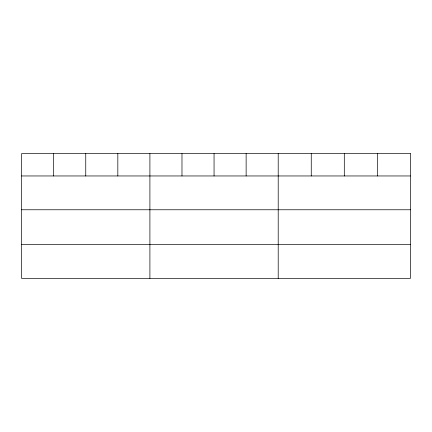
<?xml version="1.0" encoding="UTF-8"?>
<svg xmlns="http://www.w3.org/2000/svg" width="432" height="432" viewBox="0 0 432 432"><rect width="100%" height="100%" fill="white"/><g stroke="black" fill="none" stroke-linecap="round" stroke-linejoin="round"><path stroke-width="0.65" d="M21.6 175.959L410.4 175.959M21.6 209.768L410.4 209.768M21.6 244.604L410.4 244.604M377.352 153.592L377.352 175.959M344.304 153.592L344.304 175.959M311.256 153.592L311.256 175.959M278.208 153.592L278.208 278.408M246.132 153.592L246.132 175.959M214.056 153.592L214.056 175.959M181.98 153.592L181.98 175.959M149.904 153.592L149.904 278.408M117.828 153.592L117.828 175.959M85.752 153.592L85.752 175.959M53.676 153.592L53.676 175.959M410.4 153.592L21.6 153.592L21.6 278.408L410.4 278.408L410.4 153.592"/></g></svg>
